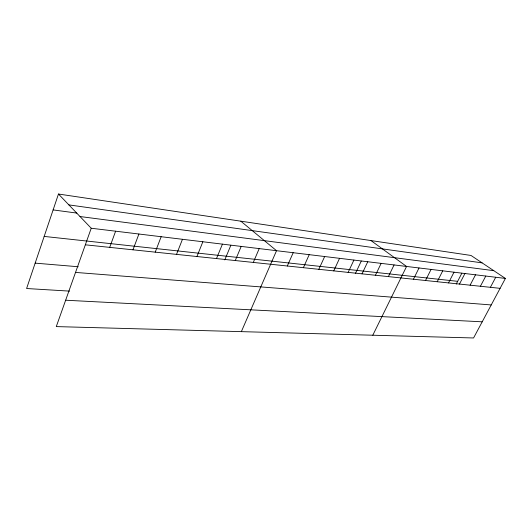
<?xml version="1.0" encoding="UTF-8"?>
<svg xmlns="http://www.w3.org/2000/svg" width="532" height="532" viewBox="0 0 532 532"><rect width="100%" height="100%" fill="white"/><g stroke="black" fill="none" stroke-linecap="round" stroke-linejoin="round"><path stroke-width="0.8" d="M58.473 194.027L91.225 228.241L56.279 326.595L473.566 337.973L505.4 278.429L471 255.46L58.473 194.027L26.6 288.517L69.579 291.117M109.698 247.367L115.617 231.194M132.973 249.814L138.905 234.02M155.224 252.148L161.163 236.713M176.518 254.382L182.463 239.3M196.926 256.524L202.865 241.767M216.491 258.572L222.423 244.141M224.77 259.915L230.835 245.292M235.264 260.547L241.189 246.416M253.298 262.436L259.21 248.597M241.348 331.642L276.527 250.698L240.836 221.186M287.313 266.007L293.185 252.713M303.373 267.689L309.218 254.655M318.841 269.312L324.66 256.53M333.75 270.881L339.549 258.333M348.141 272.391L353.906 260.075M355.502 273.308L361.268 261.079M362.026 273.847L367.758 261.751M375.439 275.25L381.138 263.373M388.4 276.613L394.072 264.943M372.799 335.227L406.574 266.452L370.944 240.557M413.431 279.24L419.03 267.962M425.514 280.504L431.073 269.425M437.204 281.734L442.724 270.835M448.516 282.918L454.002 272.204M456.25 284.088L461.829 273.248M459.482 284.068L464.928 273.528M470.108 285.185L475.515 274.811M480.409 286.269L485.783 276.055M490.404 287.313L495.738 277.258M65.655 300.221L482.205 321.82M75.531 272.417L491.229 304.942M35.159 263.134L78.244 266.745M85.339 244.813L500.107 288.331M44.169 236.414L457.666 281.328M91.225 228.241L505.4 278.429M80.006 216.524L493.782 270.675M53.114 209.914L76.881 213.093M68.881 204.893L482.092 262.868"/></g></svg>
